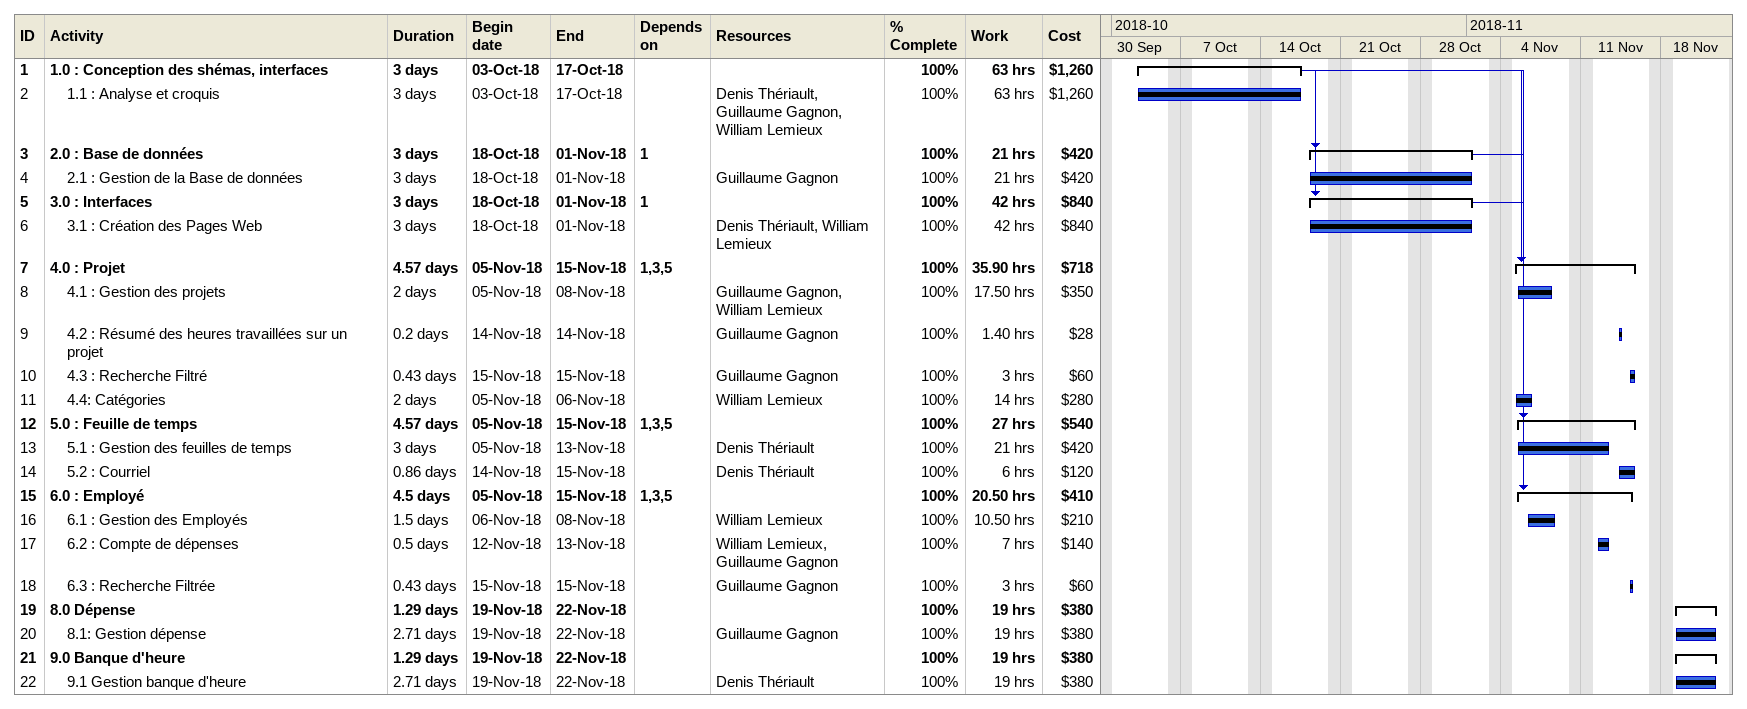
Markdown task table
| ID | Level | Task | Duration | Start | Finish | Predecessors | Resources | % complete | Work (h) | Cost ($) |
|---|---|---|---|---|---|---|---|---|---|---|
| 1 | 1 | **1.0 : Conception des shémas, interfaces** | 3d | 2018-10-03 | 2018-10-17 |  |  | 100 | 63 | 1260 |
| 2 | 2 | 1.1 : Analyse et croquis | 3d | 2018-10-03 | 2018-10-17 |  | Denis Thériault, Guillaume Gagnon, William Lemieux | 100 | 63 | 1260 |
| 3 | 1 | **2.0 : Base de données** | 3d | 2018-10-18 | 2018-11-01 | 1 |  | 100 | 21 | 420 |
| 4 | 2 | 2.1 : Gestion de la Base de données | 3d | 2018-10-18 | 2018-11-01 |  | Guillaume Gagnon | 100 | 21 | 420 |
| 5 | 1 | **3.0 : Interfaces** | 3d | 2018-10-18 | 2018-11-01 | 1 |  | 100 | 42 | 840 |
| 6 | 2 | 3.1 : Création des Pages Web | 3d | 2018-10-18 | 2018-11-01 |  | Denis Thériault, William Lemieux | 100 | 42 | 840 |
| 7 | 1 | **4.0 : Projet** | 4.57d | 2018-11-05 | 2018-11-15 | 1, 3, 5 |  | 100 | 35.90 | 718 |
| 8 | 2 | 4.1 : Gestion des projets | 2d | 2018-11-05 | 2018-11-08 |  | Guillaume Gagnon, William Lemieux | 100 | 17.50 | 350 |
| 9 | 2 | 4.2 : Résumé des heures travaillées sur un projet | 0.2d | 2018-11-14 | 2018-11-14 |  | Guillaume Gagnon | 100 | 1.40 | 28 |
| 10 | 2 | 4.3 : Recherche Filtré | 0.43d | 2018-11-15 | 2018-11-15 |  | Guillaume Gagnon | 100 | 3 | 60 |
| 11 | 2 | 4.4: Catégories | 2d | 2018-11-05 | 2018-11-06 |  | William Lemieux | 100 | 14 | 280 |
| 12 | 1 | **5.0 : Feuille de temps** | 4.57d | 2018-11-05 | 2018-11-15 | 1, 3, 5 |  | 100 | 27 | 540 |
| 13 | 2 | 5.1 : Gestion des feuilles de temps | 3d | 2018-11-05 | 2018-11-13 |  | Denis Thériault | 100 | 21 | 420 |
| 14 | 2 | 5.2 : Courriel | 0.86d | 2018-11-14 | 2018-11-15 |  | Denis Thériault | 100 | 6 | 120 |
| 15 | 1 | **6.0 : Employé** | 4.5d | 2018-11-05 | 2018-11-15 | 1, 3, 5 |  | 100 | 20.50 | 410 |
| 16 | 2 | 6.1 : Gestion des Employés | 1.5d | 2018-11-06 | 2018-11-08 |  | William Lemieux | 100 | 10.50 | 210 |
| 17 | 2 | 6.2 : Compte de dépenses | 0.5d | 2018-11-12 | 2018-11-13 |  | William Lemieux, Guillaume Gagnon | 100 | 7 | 140 |
| 18 | 2 | 6.3 : Recherche Filtrée | 0.43d | 2018-11-15 | 2018-11-15 |  | Guillaume Gagnon | 100 | 3 | 60 |
| 19 | 1 | **8.0 Dépense** | 1.29d | 2018-11-19 | 2018-11-22 |  |  | 100 | 19 | 380 |
| 20 | 2 | 8.1: Gestion dépense | 2.71d | 2018-11-19 | 2018-11-22 |  | Guillaume Gagnon | 100 | 19 | 380 |
| 21 | 1 | **9.0 Banque d'heure** | 1.29d | 2018-11-19 | 2018-11-22 |  |  | 100 | 19 | 380 |
| 22 | 2 | 9.1 Gestion banque d'heure | 2.71d | 2018-11-19 | 2018-11-22 |  | Denis Thériault | 100 | 19 | 380 |
